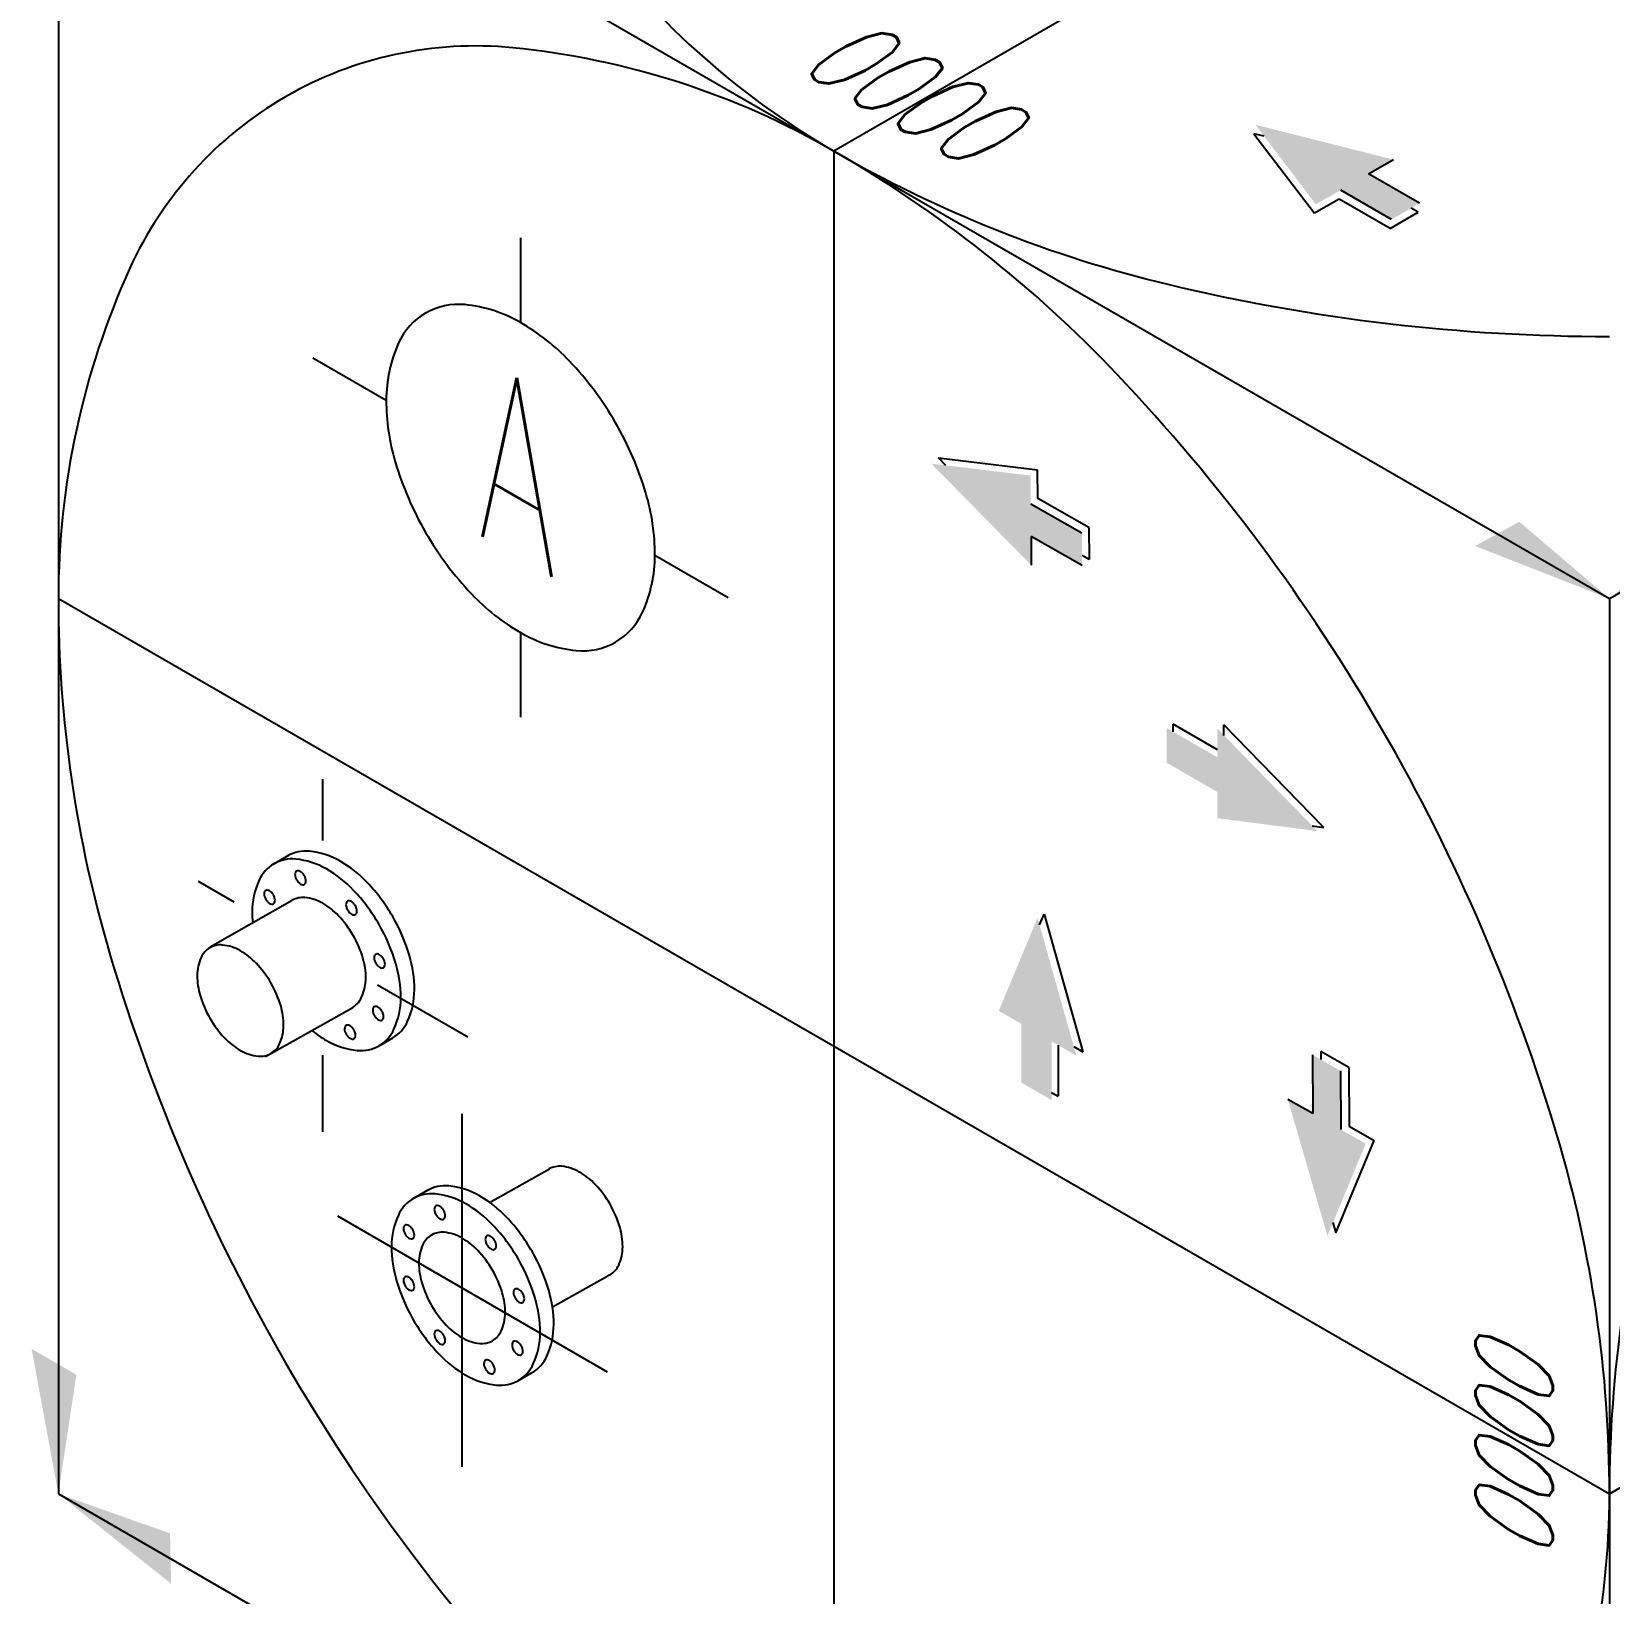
# Model space of a CAD drawing. Header units: metres. Extents: x -60290 to -52972, y 32018 to 40332.
# Drawn here: x -60284 to -56622, y 33865 to 37492 of the extents above; entities that cross this region are included whole.
import ezdxf
from ezdxf.enums import TextEntityAlignment as Align

# ---------------------------------------------------------------- set-up
doc = ezdxf.new("R2010")
doc.units = ezdxf.units.M
doc.layers.get('0').update_dxf_attribs({"plot": 0})
doc.layers.add('PROYECTO', color=1, linetype='Continuous')
doc.styles.add('ROMANS', font='romans.shx')

msp = doc.modelspace()

# ---------------------------------------------------------------- linework, layer by layer
at = {"color": 1}
for points in [[(-56933.546, 36297.42), (-56831.02, 36353.696), (-56621.838, 36175.19)], [(-56310.129, 36297.42), (-56412.655, 36353.696), (-56621.838, 36175.19)], [(-60284.091, 34433.407), (-60180.061, 34373.345), (-60221.838, 34096.729)], [(-59960.129, 33887.896), (-59962.655, 34004.824), (-60221.838, 34096.729)]]:
    msp.add_solid(points, dxfattribs=at)
at = {"layer": 'PROYECTO', "color": 1}
for p, q in [((-54821.838, 39292.881), (-58421.838, 37214.42)), ((-60221.838, 38253.651), (-60221.838, 34096.729)), ((-60221.838, 38253.651), (-56621.838, 36175.19)), ((-56621.838, 36175.19), (-53021.838, 38253.651)), ((-57446.847, 37254.756), (-57306.664, 37069.898)), ((-57423.069, 37248.745), (-57446.847, 37254.756)), ((-58421.838, 37214.42), (-58421.838, 33057.498)), ((-57180.799, 37161.342), (-57123.199, 37194.598)), ((-57062.629, 37093.117), (-57180.799, 37161.342)), ((-57249.064, 37103.153), (-57306.664, 37069.898)), ((-57130.894, 37034.928), (-57249.064, 37103.153)), ((-57127.429, 37055.705), (-57245.599, 37123.93)), ((-57130.894, 37034.928), (-57066.094, 37072.34)), ((-57066.094, 37072.34), (-57082.355, 37081.729)), ((-58179.431, 36502.104), (-57949.072, 36474.561)), ((-58162.227, 36484.623), (-58179.431, 36502.104)), ((-57948.659, 36408.052), (-57949.072, 36474.561)), ((-57830.067, 36340.562), (-57948.659, 36408.052)), ((-57846.245, 36327.072), (-57964.836, 36394.562)), ((-57830.067, 36340.562), (-57829.603, 36265.739)), ((-57845.78, 36252.249), (-57964.371, 36319.739)), ((-57964.371, 36319.739), (-57963.958, 36253.229)), ((-57829.603, 36265.739), (-57845.921, 36275.026)), ((-60221.838, 36175.19), (-56621.838, 34096.729)), ((-56621.838, 34096.729), (-53021.838, 36175.19)), ((-56621.838, 36175.19), (-56621.838, 32018.268)), ((-57634.661, 35866.228), (-57634.661, 35883.622)), ((-57531.556, 35824.095), (-57634.661, 35883.622)), ((-57284.652, 35644.132), (-57516.492, 35881.908)), ((-57516.492, 35857.761), (-57516.492, 35881.908)), ((-59608.307, 35613.487), (-59608.307, 35756.228)), ((-57311.586, 35647.609), (-57284.652, 35644.132)), ((-59724.36, 35557.819), (-59686.83, 35579.488)), ((-59897.318, 35519.086), (-59814.953, 35471.533)), ((-59869.423, 35366.379), (-59679.236, 35474.822)), ((-57944.553, 35417.49), (-57934.097, 35442.555)), ((-57934.097, 35442.555), (-57844.097, 35122.887)), ((-59481.051, 35278.754), (-59271.129, 35157.556)), ((-59741.028, 35112.084), (-59538.651, 35225.671)), ((-59477.662, 35137.216), (-59445.926, 35155.539)), ((-57901.697, 35138.748), (-57901.697, 35019.693)), ((-57865.009, 35134.961), (-57844.097, 35122.887)), ((-57226.635, 35086.636), (-57291.666, 35123.645)), ((-57291.666, 35123.645), (-57291.55, 35104.868)), ((-59608.307, 34937.005), (-59608.307, 35115.057)), ((-57311.346, 35116.134), (-57310.498, 34979.687)), ((-57226.635, 35086.636), (-57225.787, 34950.188)), ((-57246.314, 35079.125), (-57245.467, 34942.678)), ((-57916.761, 35028.39), (-57901.697, 35019.693)), ((-57310.498, 34979.687), (-57368.303, 35012.584)), ((-59284.908, 34159.723), (-59284.908, 34978.946)), ((-57225.787, 34950.188), (-57167.982, 34917.291)), ((-57256.651, 34702.904), (-57167.982, 34917.291)), ((-59220.986, 34773.315), (-59082.303, 34851.224)), ((-59400.961, 34780.537), (-59363.43, 34802.206)), ((-59573.919, 34741.804), (-58947.729, 34380.273)), ((-57263.482, 34726.461), (-57256.651, 34702.904)), ((-59075.076, 34530.773), (-58946.728, 34602.797)), ((-59154.262, 34359.934), (-59122.526, 34378.257)), ((-60221.838, 34096.729), (-56621.838, 32018.268))]:
    msp.add_line(p, q, dxfattribs=at)
at = {"layer": 'PROYECTO', "color": 5}
for p, q in [((-59149.081, 37012.955), (-59149.081, 36816.34)), ((-59631.124, 36734.647), (-59460.85, 36636.34)), ((-58837.312, 36276.34), (-58667.038, 36178.032)), ((-59149.081, 36096.34), (-59149.081, 35899.724))]:
    msp.add_line(p, q, dxfattribs=at)
at = {"layer": 'PROYECTO', "color": 1}
for centre, radius, start, end in [((-57493.165, 38822.928), 1857.345, 215.65713, 240), ((-59254.244, 36577.73), 880.771, 84.34287, 120), ((-59350.51, 35605.912), 1857.345, 60, 84.34287), ((-59254.244, 36577.73), 880.771, 120, 155.65713), ((-56967.384, 39733.608), 2908.908, 240, 256.550524), ((-59876.292, 34695.232), 2908.908, 43.449476, 60), ((-58364.492, 36175.19), 1857.345, 155.65713, 180), ((-56621.838, 41178.523), 4394.566, 256.550524, 270), ((-59293.258, 36706.062), 152.554, 84.34287, 120), ((-59309.932, 36537.738), 321.702, 60, 84.34287), ((-59293.258, 36706.062), 152.554, 120, 155.65713), ((-59401, 36380.003), 503.838, 43.449476, 60), ((-59139.149, 36636.34), 321.702, 155.65713, 180), ((-59587.812, 36203.038), 761.161, 30, 43.449476), ((-60954.851, 33673.523), 4394.566, 30, 43.449476), ((-58957.013, 36636.34), 503.838, 180, 196.550524), ((-59587.812, 36203.038), 761.161, 16.550524, 30), ((-58710.35, 36709.641), 761.161, 196.550524, 210), ((-59341.15, 36276.34), 503.838, 0, 16.550524), ((-58710.35, 36709.641), 761.161, 210, 223.449476), ((-59159.014, 36276.34), 321.702, 335.65713, 0), ((-58897.162, 36532.676), 503.838, 223.449476, 240), ((-57312.93, 36175.19), 2908.908, 180, 196.550524), ((-59004.904, 36206.618), 152.554, 300, 335.65713), ((-58988.23, 36374.941), 321.702, 240, 264.34287), ((-59004.904, 36206.618), 152.554, 264.34287, 300), ((-60954.851, 33673.523), 4394.566, 16.550524, 30), ((-59679.283, 35486.504), 84.367, 84.34287, 120), ((-59647.608, 35504.792), 84.367, 120, 122.296312), ((-59647.608, 35504.792), 84.367, 84.34287, 120), ((-59688.504, 35393.416), 177.91, 60, 84.34287), ((-59656.829, 35411.704), 177.91, 60, 84.34287), ((-59707.192, 35324.473), 278.637, 43.449476, 60), ((-59679.283, 35486.504), 84.367, 120, 155.65713), ((-59659.585, 35534.493), 13.069, 155.65713, 180), ((-59652.186, 35534.493), 20.469, 180, 196.550524), ((-59642.165, 35537.471), 30.922, 196.550524, 210), ((-59665.846, 35537.325), 6.198, 120, 155.65713), ((-59665.846, 35537.325), 6.198, 84.34287, 120), ((-59666.523, 35530.487), 13.069, 60, 84.34287), ((-59670.223, 35524.079), 20.469, 43.449476, 60), ((-59677.812, 35516.89), 30.922, 30, 43.449476), ((-59677.812, 35516.89), 30.922, 16.550524, 30), ((-59667.792, 35519.868), 20.469, 0, 16.550524), ((-59738.868, 35306.185), 278.637, 43.449476, 60), ((-59594.056, 35447.946), 177.91, 155.65713, 180), ((-59731.273, 35489.505), 13.069, 155.65713, 180), ((-59723.873, 35489.505), 20.469, 180, 196.550524), ((-59737.533, 35492.337), 6.198, 120, 155.65713), ((-59737.533, 35492.337), 6.198, 84.34287, 120), ((-59738.211, 35485.499), 13.069, 60, 84.34287), ((-59741.91, 35479.091), 20.469, 43.449476, 60), ((-59749.5, 35471.902), 30.922, 30, 43.449476), ((-59749.5, 35471.902), 30.922, 16.550524, 30), ((-59642.165, 35537.471), 30.922, 210, 223.449476), ((-59649.754, 35530.282), 20.469, 223.449476, 240), ((-59653.454, 35523.874), 13.069, 240, 264.34287), ((-59654.131, 35517.035), 6.198, 264.34287, 300), ((-59654.131, 35517.035), 6.198, 300, 335.65713), ((-59660.392, 35519.868), 13.069, 335.65713, 360), ((-59842.18, 35208.318), 420.944, 30, 43.449476), ((-59810.504, 35226.606), 420.944, 30, 43.449476), ((-59713.853, 35492.482), 30.922, 196.550524, 210), ((-59713.853, 35492.482), 30.922, 210, 223.449476), ((-59721.442, 35485.293), 20.469, 223.449476, 240), ((-59725.142, 35478.885), 13.069, 240, 264.34287), ((-59725.819, 35472.047), 6.198, 264.34287, 300), ((-59725.819, 35472.047), 6.198, 300, 335.65713), ((-59732.08, 35474.879), 13.069, 335.65713, 0), ((-59739.479, 35474.879), 20.469, 0, 16.550524), ((-59653.704, 35428.31), 53.06, 85.775491, 118.763752), ((-59659.983, 35378.376), 103.352, 60, 84.34287), ((-59689.24, 35327.701), 161.867, 43.449476, 60), ((-59541.218, 35464.511), 13.069, 155.65713, 180), ((-59533.818, 35464.511), 20.469, 180, 196.550524), ((-59523.798, 35467.489), 30.922, 196.550524, 210), ((-59547.478, 35467.344), 6.198, 120, 155.65713), ((-59547.478, 35467.344), 6.198, 84.34287, 120), ((-59523.798, 35467.489), 30.922, 210, 223.449476), ((-59548.156, 35460.505), 13.069, 60, 84.34287), ((-59551.855, 35454.097), 20.469, 43.449476, 60), ((-59559.445, 35446.908), 30.922, 30, 43.449476), ((-59559.445, 35446.908), 30.922, 16.550524, 30), ((-59549.424, 35449.886), 20.469, 0, 16.550524), ((-59493.33, 35447.946), 278.637, 180, 185.217868), ((-59749.257, 35270.848), 244.536, 30, 43.449476), ((-59531.387, 35460.3), 20.469, 223.449476, 240), ((-59535.086, 35453.892), 13.069, 240, 264.34287), ((-59535.764, 35447.054), 6.198, 264.34287, 300), ((-59535.764, 35447.054), 6.198, 300, 335.65713), ((-59542.025, 35449.886), 13.069, 335.65713, 360), ((-59842.18, 35208.318), 420.944, 16.550524, 30), ((-59810.504, 35226.606), 420.944, 16.550524, 30), ((-59749.257, 35270.848), 244.536, 16.550524, 30), ((-55888.824, 36598.395), 4394.566, 196.550524, 210), ((-59796.151, 35299.759), 103.352, 155.65713, 180), ((-59845.662, 35322.159), 49.011, 120, 155.65713), ((-59845.662, 35322.159), 49.011, 84.34287, 120), ((-59851.019, 35268.082), 103.352, 60, 84.34287), ((-59880.276, 35217.407), 161.867, 43.449476, 60), ((-59475.954, 35341.189), 13.069, 155.65713, 180), ((-59468.555, 35341.189), 20.469, 180, 196.550524), ((-59482.215, 35344.021), 6.198, 120, 155.65713), ((-59482.215, 35344.021), 6.198, 84.34287, 120), ((-59482.892, 35337.183), 13.069, 60, 84.34287), ((-59486.592, 35330.775), 20.469, 43.449476, 60), ((-59494.181, 35323.586), 30.922, 30, 43.449476), ((-59674.093, 35267.144), 278.637, 0, 16.550524), ((-59940.292, 35160.554), 244.536, 30, 43.449476), ((-59670.012, 35294.397), 161.867, 0, 16.550524), ((-59458.534, 35344.166), 30.922, 196.550524, 210), ((-59458.534, 35344.166), 30.922, 210, 223.449476), ((-59466.123, 35336.977), 20.469, 223.449476, 240), ((-59469.823, 35330.569), 13.069, 240, 264.34287), ((-59470.5, 35323.731), 6.198, 264.34287, 300), ((-59494.181, 35323.586), 30.922, 16.550524, 30), ((-59470.5, 35323.731), 6.198, 300, 335.65713), ((-59476.761, 35326.563), 13.069, 335.65713, 360), ((-59484.16, 35326.563), 20.469, 0, 16.550524), ((-59705.769, 35248.856), 278.637, 0, 16.550524), ((-59737.637, 35299.759), 161.867, 180, 196.550524), ((-59940.292, 35160.554), 244.536, 16.550524, 30), ((-59611.498, 35294.397), 103.352, 335.65713, 0), ((-59658.392, 35323.309), 244.536, 196.550524, 210), ((-59569.634, 35272.981), 56.427, 304.735453, 337.94894), ((-59605.042, 35248.856), 177.91, 335.65713, 0), ((-59573.366, 35267.144), 177.91, 335.65713, 0), ((-59658.392, 35323.309), 244.536, 210, 223.449476), ((-59861.048, 35184.103), 161.867, 0, 16.550524), ((-59561.988, 35269.054), 49.011, 298.741984, 300), ((-59479.288, 35219.554), 13.069, 155.65713, 180), ((-59471.889, 35219.554), 20.469, 180, 196.550524), ((-59461.868, 35222.531), 30.922, 196.550524, 210), ((-59485.549, 35222.386), 6.198, 120, 155.65713), ((-59485.549, 35222.386), 6.198, 84.34287, 120), ((-59461.868, 35222.531), 30.922, 210, 223.449476), ((-59486.226, 35215.548), 13.069, 60, 84.34287), ((-59469.457, 35215.342), 20.469, 223.449476, 240), ((-59489.926, 35209.14), 20.469, 43.449476, 60), ((-59473.157, 35208.934), 13.069, 240, 264.34287), ((-59497.515, 35201.951), 30.922, 30, 43.449476), ((-59473.834, 35202.096), 6.198, 264.34287, 300), ((-59497.515, 35201.951), 30.922, 16.550524, 30), ((-59473.834, 35202.096), 6.198, 300, 335.65713), ((-59480.095, 35204.928), 13.069, 335.65713, 0), ((-59487.495, 35204.928), 20.469, 0, 16.550524), ((-59802.533, 35184.103), 103.352, 335.65713, 0), ((-59460.231, 35390.617), 278.637, 231.543126, 240), ((-59544.552, 35176.252), 13.069, 155.65713, 180), ((-59537.153, 35176.252), 20.469, 180, 196.550524), ((-59527.132, 35179.23), 30.922, 196.550524, 210), ((-59550.813, 35179.085), 6.198, 120, 155.65713), ((-59550.813, 35179.085), 6.198, 84.34287, 120), ((-59527.132, 35179.23), 30.922, 210, 223.449476), ((-59551.49, 35172.247), 13.069, 60, 84.34287), ((-59534.722, 35172.041), 20.469, 223.449476, 240), ((-59555.19, 35165.839), 20.469, 43.449476, 60), ((-59562.779, 35158.65), 30.922, 30, 43.449476), ((-59562.779, 35158.65), 30.922, 16.550524, 30), ((-59545.359, 35161.627), 13.069, 335.65713, 360), ((-59552.759, 35161.627), 20.469, 0, 16.550524), ((-59519.815, 35210.297), 84.367, 300, 335.65713), ((-59488.139, 35228.585), 84.367, 300, 335.65713), ((-59718.409, 35266.456), 161.867, 223.449476, 240), ((-59747.666, 35215.781), 103.352, 240, 264.34287), ((-59753.023, 35161.704), 49.011, 300, 335.65713), ((-59510.594, 35303.385), 177.91, 240, 264.34287), ((-59538.421, 35165.633), 13.069, 240, 264.34287), ((-59539.099, 35158.795), 6.198, 264.34287, 300), ((-59539.099, 35158.795), 6.198, 300, 335.65713), ((-59519.815, 35210.297), 84.367, 264.34287, 300), ((-59488.139, 35228.585), 84.367, 299.976378, 300), ((-59753.023, 35161.704), 49.011, 264.34287, 300), ((-59530.746, 34096.729), 2908.908, 0, 16.550524), ((-53712.93, 34096.729), 2908.908, 163.449476, 180), ((-59058.556, 34808.35), 49.011, 84.34287, 119.670537), ((-59063.913, 34754.273), 103.352, 60, 84.34287), ((-59093.17, 34703.599), 161.867, 43.449476, 60), ((-59355.884, 34709.222), 84.367, 84.34287, 120), ((-59324.208, 34727.51), 84.367, 120, 122.296312), ((-59324.208, 34727.51), 84.367, 84.34287, 120), ((-59365.105, 34616.134), 177.91, 60, 84.34287), ((-59333.429, 34634.422), 177.91, 60, 84.34287), ((-59153.186, 34646.745), 244.536, 30, 43.449476), ((-59355.884, 34709.222), 84.367, 120, 155.65713), ((-59336.186, 34757.211), 13.069, 155.65713, 180), ((-59328.787, 34757.211), 20.469, 180, 196.550524), ((-59342.447, 34760.043), 6.198, 120, 155.65713), ((-59342.447, 34760.043), 6.198, 84.34287, 120), ((-59343.124, 34753.205), 13.069, 60, 84.34287), ((-59346.824, 34746.797), 20.469, 43.449476, 60), ((-59354.413, 34739.608), 30.922, 30, 43.449476), ((-59354.413, 34739.608), 30.922, 16.550524, 30), ((-59415.468, 34528.902), 278.637, 43.449476, 60), ((-59383.793, 34547.19), 278.637, 43.449476, 60), ((-59153.186, 34646.745), 244.536, 16.550524, 30), ((-59270.657, 34670.664), 177.91, 155.65713, 180), ((-59414.134, 34715.055), 6.198, 120, 155.65713), ((-59414.134, 34715.055), 6.198, 84.34287, 120), ((-59414.811, 34708.217), 13.069, 60, 84.34287), ((-59418.511, 34701.809), 20.469, 43.449476, 60), ((-59318.766, 34760.189), 30.922, 196.550524, 210), ((-59318.766, 34760.189), 30.922, 210, 223.449476), ((-59326.355, 34752.999), 20.469, 223.449476, 240), ((-59330.055, 34746.591), 13.069, 240, 264.34287), ((-59330.732, 34739.753), 6.198, 264.34287, 300), ((-59330.732, 34739.753), 6.198, 300, 335.65713), ((-59336.993, 34742.586), 13.069, 335.65713, 360), ((-59344.392, 34742.586), 20.469, 0, 16.550524), ((-59518.781, 34431.035), 420.944, 30, 43.449476), ((-59487.105, 34449.324), 420.944, 30, 43.449476), ((-59407.873, 34712.222), 13.069, 155.65713, 180), ((-59400.474, 34712.222), 20.469, 180, 196.550524), ((-59390.453, 34715.2), 30.922, 196.550524, 210), ((-59390.453, 34715.2), 30.922, 210, 223.449476), ((-59398.043, 34708.011), 20.469, 223.449476, 240), ((-59401.742, 34701.603), 13.069, 240, 264.34287), ((-59426.1, 34694.619), 30.922, 30, 43.449476), ((-59402.42, 34694.765), 6.198, 264.34287, 300), ((-59426.1, 34694.619), 30.922, 16.550524, 30), ((-59402.42, 34694.765), 6.198, 300, 335.65713), ((-59408.68, 34697.597), 13.069, 335.65713, 360), ((-59416.08, 34697.597), 20.469, 0, 16.550524), ((-59331.227, 34655.171), 49.011, 120, 155.65713), ((-59331.227, 34655.171), 49.011, 84.34287, 120), ((-59336.584, 34601.094), 103.352, 60, 84.34287), ((-59365.841, 34550.419), 161.867, 43.449476, 60), ((-59217.818, 34687.229), 13.069, 155.65713, 180), ((-59210.419, 34687.229), 20.469, 180, 196.550524), ((-59224.079, 34690.061), 6.198, 120, 155.65713), ((-59224.079, 34690.061), 6.198, 84.34287, 120), ((-59224.756, 34683.223), 13.069, 60, 84.34287), ((-59228.456, 34676.815), 20.469, 43.449476, 60), ((-59236.045, 34669.626), 30.922, 30, 43.449476), ((-59236.045, 34669.626), 30.922, 16.550524, 30), ((-59073.942, 34670.295), 161.867, 0, 16.550524), ((-59169.93, 34670.664), 278.637, 180, 196.550524), ((-59281.717, 34632.771), 103.352, 155.65713, 180), ((-59425.858, 34493.566), 244.536, 30, 43.449476), ((-59200.398, 34690.207), 30.922, 196.550524, 210), ((-59200.398, 34690.207), 30.922, 210, 223.449476), ((-59207.987, 34683.018), 20.469, 223.449476, 240), ((-59211.687, 34676.61), 13.069, 240, 264.34287), ((-59212.365, 34669.771), 6.198, 264.34287, 300), ((-59212.365, 34669.771), 6.198, 300, 335.65713), ((-59218.625, 34672.604), 13.069, 335.65713, 360), ((-59226.025, 34672.604), 20.469, 0, 16.550524), ((-59487.105, 34449.324), 420.944, 16.550524, 30), ((-59015.427, 34670.295), 103.352, 335.65713, 0), ((-59223.202, 34632.771), 161.867, 180, 196.550524), ((-59425.858, 34493.566), 244.536, 16.550524, 30), ((-59518.781, 34431.035), 420.944, 16.550524, 30), ((-58965.917, 34647.895), 49.011, 300, 335.65713), ((-59033.519, 34711.202), 420.944, 196.550524, 210), ((-59407.874, 34592.253), 13.069, 155.65713, 180), ((-59400.474, 34592.253), 20.469, 180, 196.550524), ((-59390.454, 34595.231), 30.922, 196.550524, 210), ((-59414.134, 34595.086), 6.198, 120, 155.65713), ((-59414.134, 34595.086), 6.198, 84.34287, 120), ((-59390.454, 34595.231), 30.922, 210, 223.449476), ((-59414.812, 34588.248), 13.069, 60, 84.34287), ((-59398.043, 34588.042), 20.469, 223.449476, 240), ((-59418.511, 34581.84), 20.469, 43.449476, 60), ((-59426.101, 34574.65), 30.922, 30, 43.449476), ((-59426.101, 34574.65), 30.922, 16.550524, 30), ((-59402.42, 34574.796), 6.198, 300, 335.65713), ((-59408.681, 34577.628), 13.069, 335.65713, 0), ((-59416.08, 34577.628), 20.469, 0, 16.550524), ((-59143.958, 34656.321), 244.536, 196.550524, 210), ((-59158.816, 34566.739), 6.198, 120, 155.65713), ((-59158.816, 34566.739), 6.198, 84.34287, 120), ((-59159.493, 34559.901), 13.069, 60, 84.34287), ((-58965.917, 34647.895), 49.011, 293.049698, 300), ((-59401.743, 34581.634), 13.069, 240, 264.34287), ((-59402.42, 34574.796), 6.198, 264.34287, 300), ((-59346.613, 34517.115), 161.867, 0, 16.550524), ((-59152.555, 34563.906), 13.069, 155.65713, 180), ((-59145.155, 34563.906), 20.469, 180, 196.550524), ((-59135.135, 34566.884), 30.922, 196.550524, 210), ((-59135.135, 34566.884), 30.922, 210, 223.449476), ((-59142.724, 34559.695), 20.469, 223.449476, 240), ((-59163.193, 34553.493), 20.469, 43.449476, 60), ((-59146.424, 34553.287), 13.069, 240, 264.34287), ((-59170.782, 34546.303), 30.922, 30, 43.449476), ((-59147.101, 34546.449), 6.198, 264.34287, 300), ((-59170.782, 34546.303), 30.922, 16.550524, 30), ((-59147.101, 34546.449), 6.198, 300, 335.65713), ((-59153.362, 34549.281), 13.069, 335.65713, 0), ((-59160.761, 34549.281), 20.469, 0, 16.550524), ((-59382.369, 34471.573), 278.637, 0, 16.550524), ((-59350.694, 34489.861), 278.637, 0, 16.550524), ((-59033.519, 34711.202), 420.944, 210, 223.449476), ((-59143.958, 34656.321), 244.536, 210, 223.449476), ((-59288.099, 34517.115), 103.352, 335.65713, 0), ((-59336.186, 34467.286), 13.069, 155.65713, 180), ((-59328.787, 34467.286), 20.469, 180, 196.550524), ((-59342.447, 34470.118), 6.198, 120, 155.65713), ((-59342.447, 34470.118), 6.198, 84.34287, 120), ((-59343.124, 34463.28), 13.069, 60, 84.34287), ((-59346.824, 34456.872), 20.469, 43.449476, 60), ((-59354.413, 34449.683), 30.922, 30, 43.449476), ((-59354.413, 34449.683), 30.922, 16.550524, 30), ((-59203.974, 34599.468), 161.867, 223.449476, 240), ((-59238.588, 34494.716), 49.011, 300, 335.65713), ((-59281.643, 34471.573), 177.91, 335.65713, 0), ((-59249.967, 34489.861), 177.91, 335.65713, 0), ((-59318.766, 34470.264), 30.922, 196.550524, 210), ((-59318.766, 34470.264), 30.922, 210, 223.449476), ((-59326.355, 34463.074), 20.469, 223.449476, 240), ((-59330.055, 34456.666), 13.069, 240, 264.34287), ((-59330.732, 34449.828), 6.198, 264.34287, 300), ((-59330.732, 34449.828), 6.198, 300, 335.65713), ((-59336.993, 34452.661), 13.069, 335.65713, 360), ((-59344.392, 34452.661), 20.469, 0, 16.550524), ((-59233.232, 34548.793), 103.352, 240, 264.34287), ((-59238.588, 34494.716), 49.011, 264.34287, 300), ((-59155.889, 34442.271), 13.069, 155.65713, 180), ((-59148.49, 34442.271), 20.469, 180, 196.550524), ((-59138.469, 34445.249), 30.922, 196.550524, 210), ((-59162.15, 34445.104), 6.198, 120, 155.65713), ((-59162.15, 34445.104), 6.198, 84.34287, 120), ((-59138.469, 34445.249), 30.922, 210, 223.449476), ((-59162.827, 34438.266), 13.069, 60, 84.34287), ((-59166.527, 34431.858), 20.469, 43.449476, 60), ((-59174.116, 34424.668), 30.922, 30, 43.449476), ((-59174.116, 34424.668), 30.922, 16.550524, 30), ((-59156.696, 34427.646), 13.069, 335.65713, 360), ((-59164.095, 34427.646), 20.469, 0, 16.550524), ((-55888.824, 36598.395), 4394.566, 210, 223.449476), ((-59136.831, 34613.335), 278.637, 223.449476, 240), ((-59221.153, 34398.97), 13.069, 155.65713, 180), ((-59213.754, 34398.97), 20.469, 180, 196.550524), ((-59203.733, 34401.948), 30.922, 196.550524, 210), ((-59227.414, 34401.803), 6.198, 120, 155.65713), ((-59227.414, 34401.803), 6.198, 84.34287, 120), ((-59228.091, 34394.965), 13.069, 60, 84.34287), ((-59231.791, 34388.557), 20.469, 43.449476, 60), ((-59239.38, 34381.367), 30.922, 30, 43.449476), ((-59239.38, 34381.367), 30.922, 16.550524, 30), ((-59229.359, 34384.345), 20.469, 0, 16.550524), ((-59146.058, 34438.06), 20.469, 223.449476, 240), ((-59149.758, 34431.652), 13.069, 240, 264.34287), ((-59196.416, 34433.015), 84.367, 300, 335.65713), ((-59150.435, 34424.814), 6.198, 264.34287, 300), ((-59150.435, 34424.814), 6.198, 300, 335.65713), ((-59164.74, 34451.303), 84.367, 300, 335.65713), ((-59187.195, 34526.103), 177.91, 240, 264.34287), ((-59203.733, 34401.948), 30.922, 210, 223.449476), ((-59211.322, 34394.759), 20.469, 223.449476, 240), ((-59215.022, 34388.351), 13.069, 240, 264.34287), ((-59215.699, 34381.513), 6.198, 264.34287, 300), ((-59215.699, 34381.513), 6.198, 300, 335.65713), ((-59221.96, 34384.345), 13.069, 335.65713, 0), ((-59196.416, 34433.015), 84.367, 264.34287, 300), ((-59164.74, 34451.303), 84.367, 299.976378, 300), ((-58479.183, 34096.729), 1857.345, 335.65713, 0)]:
    msp.add_arc(centre, radius, start, end, dxfattribs=at)
for points in [[(-57123.199, 37194.598), (-57443.383, 37275.533), (-57123.199, 37194.598), (-57303.199, 37090.675)], [(-57062.629, 37093.117), (-57180.799, 37161.342), (-57127.429, 37055.705), (-57245.599, 37123.93)], [(-57963.958, 36253.229), (-58195.608, 36488.614), (-57963.958, 36253.229), (-57965.249, 36461.071)], [(-57845.78, 36252.249), (-57964.371, 36319.739), (-57846.245, 36327.072), (-57964.836, 36394.562)], [(-57531.556, 35726.123), (-57649.725, 35794.348), (-57531.556, 35806.7), (-57649.725, 35874.925)], [(-57299.716, 35635.435), (-57531.556, 35665.365), (-57299.716, 35635.435), (-57531.556, 35873.211)], [(-57949.161, 35433.857), (-58039.161, 35218.113), (-57949.161, 35433.857), (-57859.161, 35114.19)], [(-57986.543, 35187.734), (-57986.543, 35051.284), (-57916.761, 35147.446), (-57916.761, 35010.995)], [(-57311.346, 35116.134), (-57310.498, 34979.687), (-57246.314, 35079.125), (-57245.467, 34942.678)], [(-57368.303, 35012.584), (-57276.331, 34695.394), (-57368.303, 35012.584), (-57187.661, 34909.781)]]:
    msp.add_solid(points, dxfattribs=at)

# ---------------------------------------------------------------- texts
at = {"color": 2, "linetype": 'ByBlock', "style": 'ROMANS', "oblique": 30, "width": 0.75}
for rotation, p in [(330, (-58266.537, 37368.755)), (90, (-56843.057, 34168.824))]:
    msp.add_text('0000', height=180, rotation=rotation, dxfattribs=at).set_placement(p, align=Align.MIDDLE)
at = {"color": 5, "linetype": 'ByBlock', "style": 'ROMANS', "oblique": 330, "width": 0.75}
msp.add_text('A', height=360, rotation=330, dxfattribs=at).set_placement((-59067.641, 36428.409), align=Align.MIDDLE_CENTER)

doc.saveas('drawing.dxf')
